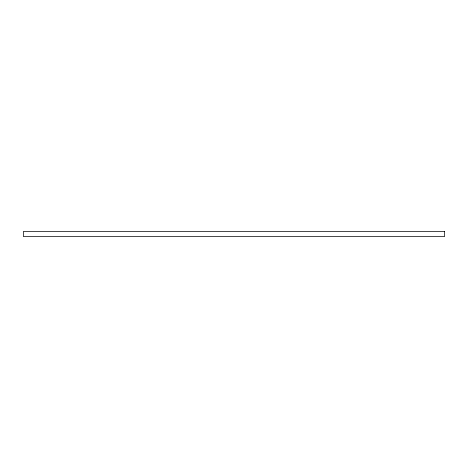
<?xml version="1.0" encoding="UTF-8"?>
<svg xmlns="http://www.w3.org/2000/svg" width="468" height="468" viewBox="0 0 468 468"><rect width="100%" height="100%" fill="white"/><g stroke="black" fill="none" stroke-linecap="round" stroke-linejoin="round"><path stroke-width="0.7" d="M444.6 231.449L23.4 231.449L23.4 236.551L444.6 236.551L444.6 231.449"/></g></svg>
